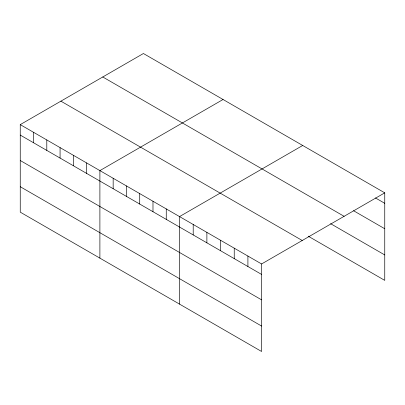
<?xml version="1.0" encoding="UTF-8"?>
<svg xmlns="http://www.w3.org/2000/svg" width="405" height="405" viewBox="0 0 405 405"><rect width="100%" height="100%" fill="white"/><g stroke="black" fill="none" stroke-linecap="round" stroke-linejoin="round"><path stroke-width="0.61" d="M20.25 124.624L261.584 263.959L261.584 351.484L20.25 212.149L20.25 124.624L143.416 53.516L384.75 192.851L384.75 280.376L308.164 236.161M223.054 99.498L99.893 170.606L99.893 258.132M302.697 145.476L179.531 216.584L179.531 304.109M261.584 263.959L384.75 192.851M375.45 197.934L384.75 203.305M353.57 210.737L384.75 228.739M102.769 76.98L344.108 216.316M330.596 223.676L384.75 254.942M60.892 101.159L302.231 240.494M20.25 135.078L261.584 274.413M20.25 160.512L261.584 299.847M20.25 186.715L261.584 326.05M247.911 256.061L247.911 266.515M234.237 248.169L234.237 258.618M220.558 240.271L220.558 250.725M206.884 232.374L206.884 242.828M193.205 224.481L193.205 234.935M166.258 208.919L166.258 219.373M152.984 201.26L152.984 211.709M139.71 193.595L139.71 204.049M126.436 185.93L126.436 196.385M113.162 178.266L113.162 188.72M86.619 162.942L86.619 173.396M73.346 155.277L73.346 165.731M60.072 147.612L60.072 158.066M46.798 139.953L46.798 150.402M33.524 132.288L33.524 142.742"/></g></svg>
